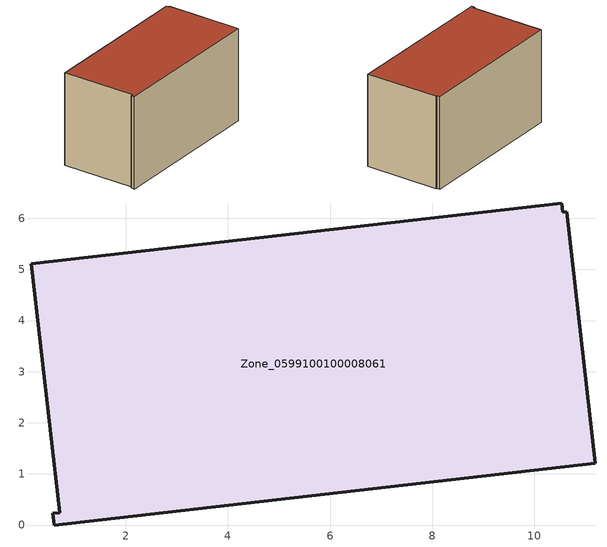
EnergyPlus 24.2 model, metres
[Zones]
Zone_0599100100008061
 floor ground (C_G): 0.71,0.24 0.15,5.11 10.53,6.3 10.55,6.12 10.63,6.13 11.19,1.21 0.6,0 0.57,0.23 z0
 wall outside (C_F): 11.19,1.21 10.63,6.13 10.55,6.12 10.53,6.3 0.15,5.11 0.71,0.24 0.57,0.23 0.6,0 11.19,1.21 z0:6.14
 roof outside (C_R): 0.15,5.11 0.71,0.24 0.57,0.23 0.6,0 11.19,1.21 10.63,6.13 10.55,6.12 10.53,6.3 z6.14
[BUILDING]
Pand.0599100100008061: North Axis=0; Terrain=City; Loads Convergence Tolerance Value=0.04; Temperature Convergence Tolerance Value=0.4; Solar Distribution=FullExterior; Maximum Number of Warmup Days=25; Minimum Number of Warmup Days=1
[Site:Location]
Rotterdam.The.Hague.AP_ZH_NLD Design_Conditions: Latitude=51.96; Longitude=4.45; Time Zone=1; Elevation=-4.5
[SITE:GROUNDTEMPERATURE:BUILDINGSURFACE]
18, 18, 18, 18, 18, 18, 18, 18, 18, 18, 18, 18
[MATERIAL] Thermal Absorptance=0.9; Solar Absorptance=0.7; Visible Absorptance=0.7
Name | Roughness | Thickness | Conductivity | Density | Specific Heat
G.TI.2015-2018 | MediumSmooth | 0.15 | 0.0428571 | 540 | 1210
F.TI.2015-2018 | Rough | 0.3 | 0.0666667 | 1920 | 840
R.TI.2015-2018 | MediumRough | 0.2 | 0.0333333 | 1500 | 1000
[CONSTRUCTION]
C_G: G.TI.2015-2018
C_F: F.TI.2015-2018
C_R: R.TI.2015-2018
[ZONE]
Zone_0599100100008061: Type=1; Multiplier=1; Ceiling Height=Autocalculate; Volume=Autocalculate; Floor Area=autocalculate; Part of Total Floor Area=Yes
[ZONEINFILTRATION:DESIGNFLOWRATE]
Infil_Zone_0599100100008061: Zone or ZoneList or Space or SpaceList=Zone_0599100100008061; Schedule=AlwaysOn; Design Flow Rate Calculation Method=Flow/Area; Flow Rate per Floor Area=0.0015; Constant Term Coefficient=1; Temperature Term Coefficient=0; Velocity Term Coefficient=0; Velocity Squared Term Coefficient=0
[HVACTEMPLATE:ZONE:IDEALLOADSAIRSYSTEM]
Zone_0599100100008061: Maximum Heating Supply Air Temperature=50; Minimum Cooling Supply Air Temperature=13; Maximum Heating Supply Air Humidity Ratio=0.0156; Minimum Cooling Supply Air Humidity Ratio=0.0077; Heating Limit=NoLimit; Cooling Limit=NoLimit; Dehumidification Control Type=ConstantSensibleHeatRatio; Cooling Sensible Heat Ratio=0.7; Dehumidification Setpoint=60; Humidification Control Type=None; Humidification Setpoint=30; Outdoor Air Method=None; Outdoor Air Flow Rate per Person=0.00944; Outdoor Air Flow Rate per Zone Floor Area=0; Outdoor Air Flow Rate per Zone=0; Demand Controlled Ventilation Type=None; Outdoor Air Economizer Type=NoEconomizer; Heat Recovery Type=None; Sensible Heat Recovery Effectiveness=0.7; Latent Heat Recovery Effectiveness=0.65
[ZONECONTROL:THERMOSTAT]
ThermostatControl_Zone_0599100100008061: Zone or ZoneList=Zone_0599100100008061; Control Type Schedule=DualSetpointControlType; Control 1=Thermostat_Zone_0599100100008061; Temperature Difference Between Cutout And Setpoint=0
[THERMOSTATSETPOINT:DUALSETPOINT]
Thermostat_Zone_0599100100008061: Heating Setpoint Temperature Schedule=HeatingSetpoint_Zone_0599100100008061; Cooling Setpoint Temperature Schedule=CoolingSetpoint_Zone_0599100100008061
[SCHEDULE:COMPACT]
HeatingSetpoint_Zone_0599100100008061: Through: 12/31, For: AllDays, Until: 24:00, 21
CoolingSetpoint_Zone_0599100100008061: Through: 12/31, For: AllDays, Until: 24:00, 24
DualSetpointControlType: Through: 12/31, For: AllDays, Until: 24:00, 4
AlwaysOn: Through: 12/31, For: AllDays, Until: 24:00, 1
